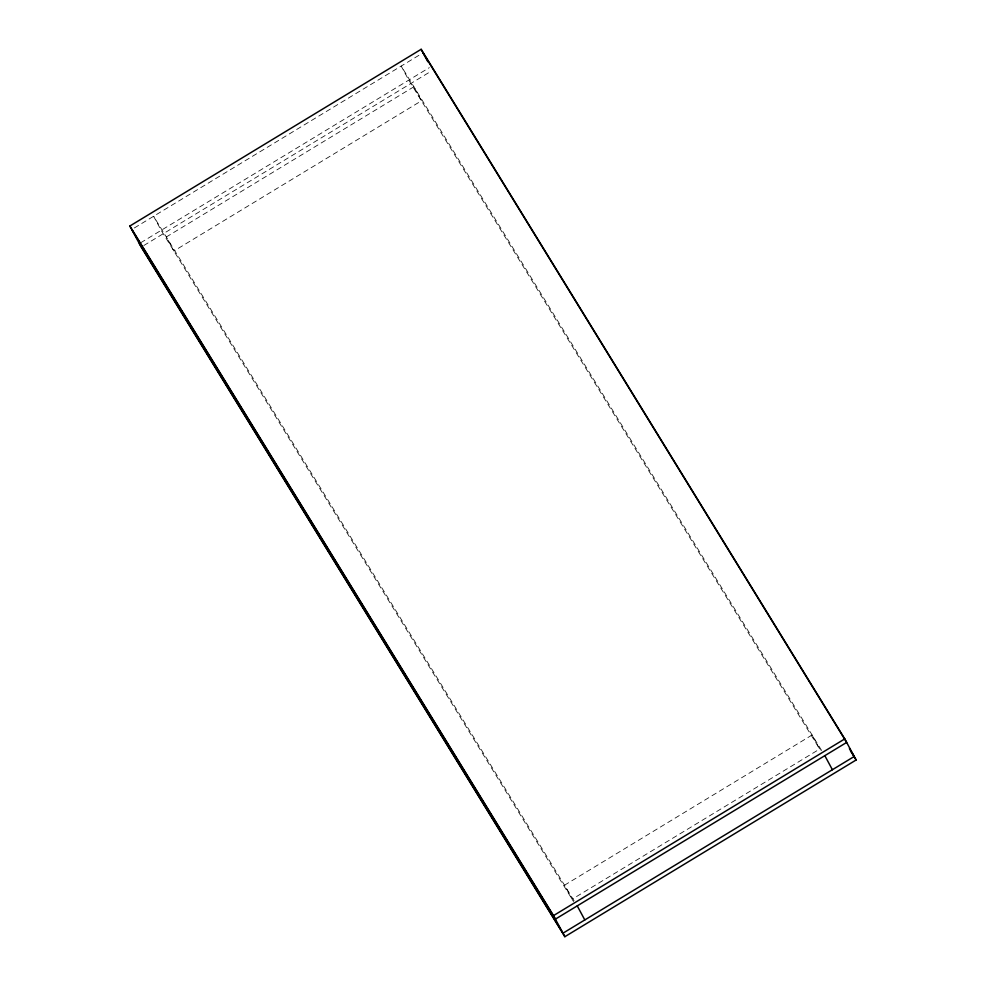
<?xml version="1.0" encoding="UTF-8"?>
<svg xmlns="http://www.w3.org/2000/svg" width="986" height="986" viewBox="0 0 986 986"><rect width="100%" height="100%" fill="white"/><g stroke="black" fill="none" stroke-linecap="round" stroke-linejoin="round"><path stroke-width="0.74" stroke-dasharray="4.93 3.7" d="M134.33 227.963L420.467 54.378M140.616 242.802L429.317 67.652M143.845 245.502L431.178 71.177M821.646 750.506L401.191 66.062L408.759 80.125L820.303 750.063M574.062 900.711L153.606 216.267L161.174 230.33L573.532 901.574M413.898 86.756L166.326 236.96L173.893 251.011L421.466 100.806L413.898 86.756M812.107 734.989L564.534 885.194L572.102 899.244L819.674 749.04L812.107 734.989"/><path stroke-width="1.48" d="M129.869 226.016L421.145 49.3L844.768 738.908L856.131 759.984L564.855 936.7L141.232 247.092L129.869 226.016L553.503 915.612L564.855 936.7M553.503 915.612L844.768 738.908M423.031 52.813L846.666 742.421L555.401 919.137L131.767 229.528M849.402 748.608L854.233 756.472L562.969 933.187L139.334 243.579M850.487 750.814L856.131 759.984M824.826 755.67L832.394 769.733M421.145 49.3L427.85 61.761M577.241 905.875L584.809 919.938"/></g></svg>
